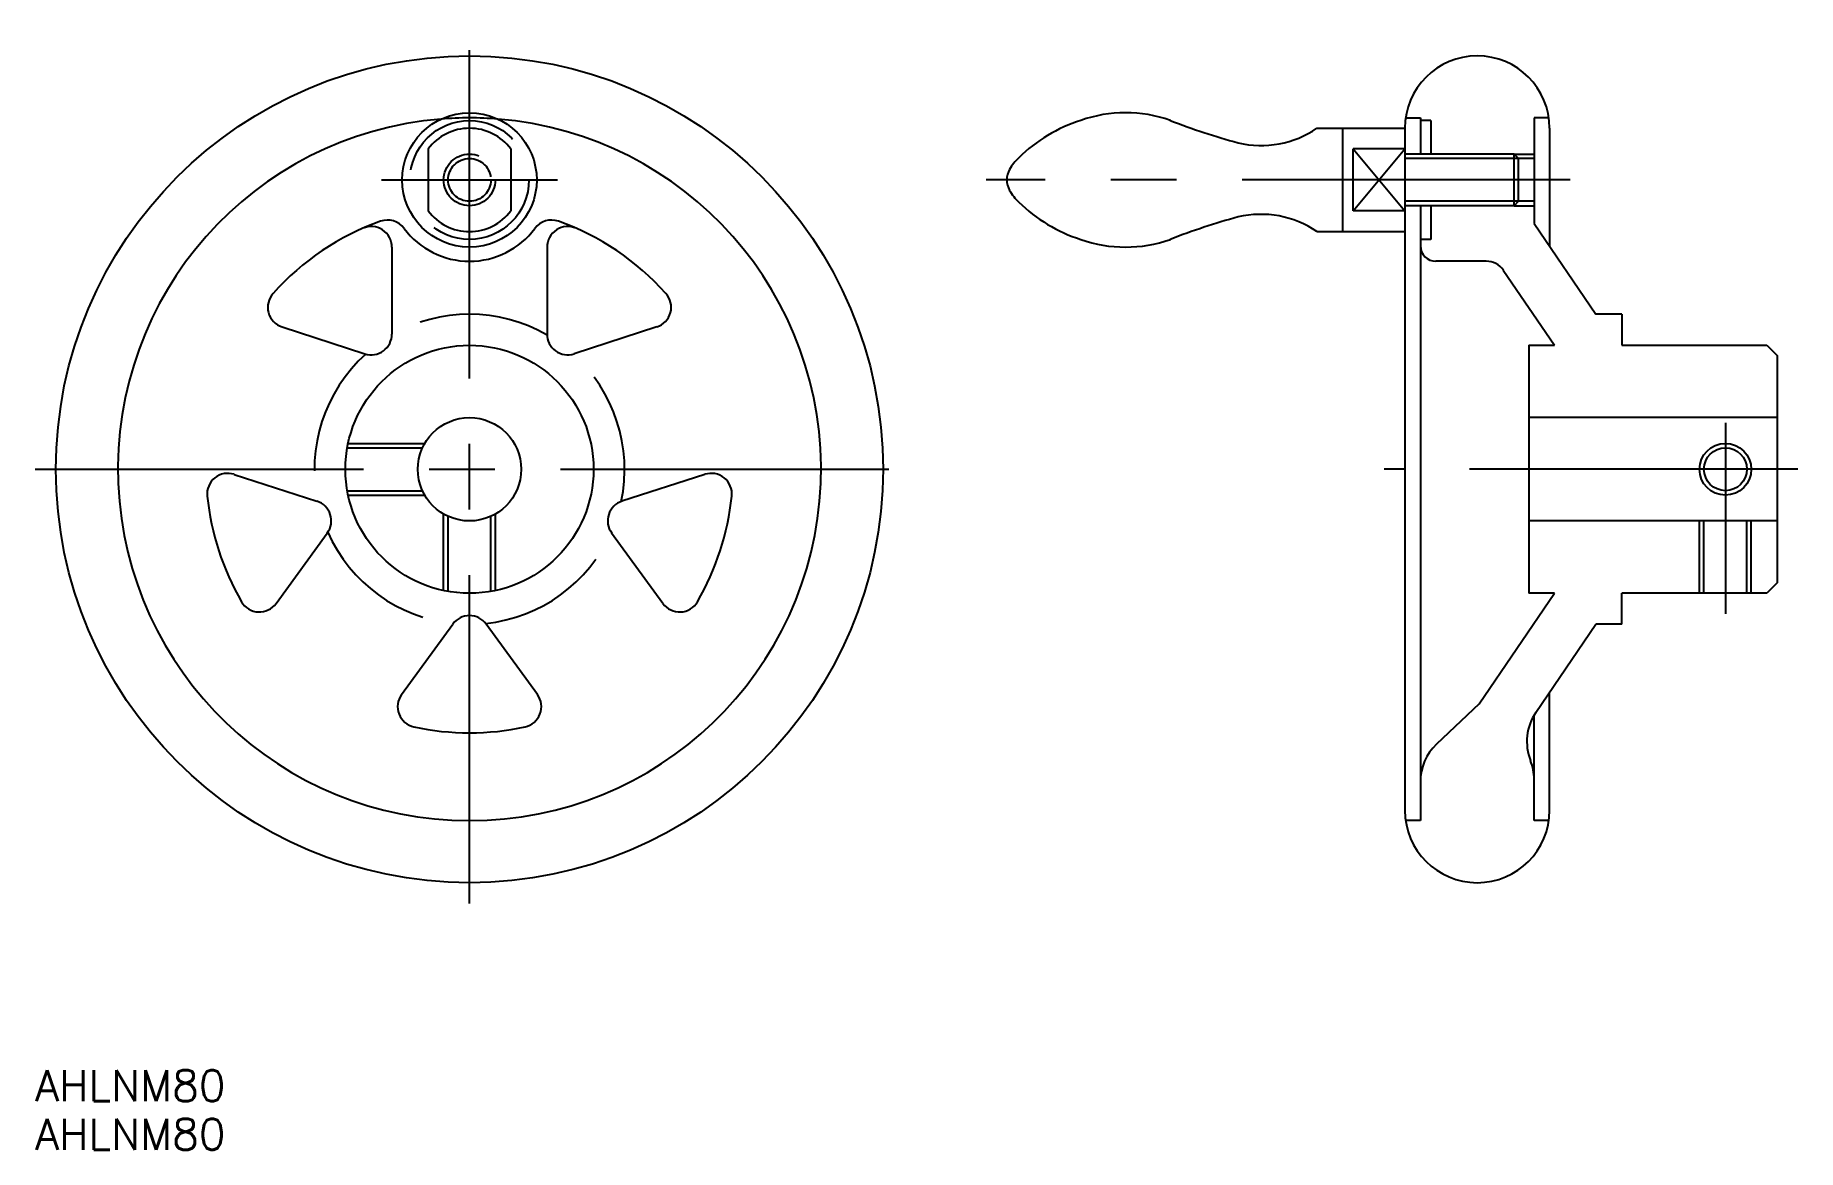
# Model space of a CAD drawing. Extents: x -42 to 128, y -66 to 42.
import ezdxf

# ---------------------------------------------------------------- set-up
doc = ezdxf.new("R2010")
doc.units = 0
doc.linetypes.add('CENTER', pattern=[50.8, 31.75, -6.35, 6.35, -6.35])
doc.linetypes.add('DASHED', pattern=[19.05, 12.7, -6.35])
doc.layers.get('0').update_dxf_attribs({"linetype": 'CONTINUOUS'})
doc.layers.add('CENTER', color=1, linetype='CENTER')
doc.styles.get("Standard").update_dxf_attribs({"font": 'txt.shx', "height": 3, "bigfont": 'bigfont.shx'})

# ---------------------------------------------------------------- blocks, each defined once
blk = doc.blocks.new('*U2')
at = {"color": 7, "linetype": 'CONTINUOUS'}
blk.add_text('AHLNM80', height=3, dxfattribs=at).set_placement((-42, -61.14))
blk = doc.blocks.new('*U3')
at = {"color": 7, "linetype": 'CONTINUOUS'}
blk.add_text('AHLNM80', height=3, dxfattribs=at).set_placement((-42, -65.84))

msp = doc.modelspace()

# ---------------------------------------------------------------- linework, layer by layer
at = {"color": 7, "linetype": 'CONTINUOUS'}
for p, q in [((81.97, 33), (90.47, 33)), ((84.47, 23), (84.47, 33)), ((90.47, 33), (90.47, -33)), ((90.54, 34), (91.97, 34)), ((91.97, 34), (91.97, 30.5)), ((92.97, 33.75), (91.97, 33.75)), ((92.97, 33.75), (92.97, 30.5)), ((102.97, 34), (102.97, 23.77)), ((104.4, 34), (102.97, 34)), ((104.47, 33), (104.47, 21.56)), ((101.04, 30.5), (90.47, 30.5)), ((101.04, 25.5), (101.04, 30.5)), ((101.47, 30.07), (101.04, 30.5)), ((102.97, 30.07), (101.47, 30.07)), ((101.47, 25.93), (101.47, 30.07)), ((101.04, 25.5), (101.47, 25.93)), ((102.97, 25.93), (101.47, 25.93)), ((101.04, 25.5), (90.47, 25.5)), ((91.97, 25.5), (91.97, -34)), ((92.97, 25.5), (92.97, 22.25)), ((81.97, 23), (90.47, 23)), ((92.97, 22.25), (91.97, 22.25)), ((102.97, 23.77), (108.94, 15)), ((-7.5, 21.49), (-7.5, 13.08)), ((7.5, 21.49), (7.5, 13.08)), ((98.34, 20.13), (93.47, 20.13)), ((99.99, 19.26), (104.93, 12)), ((-18.12, 13.77), (-10.12, 11.17)), ((18.12, 13.77), (10.12, 11.17)), ((111.47, 15), (108.94, 15)), ((111.47, 15), (111.47, 12)), ((102.47, 12), (104.93, 12)), ((102.47, 12), (102.47, -12)), ((111.47, 12), (125.47, 12)), ((125.47, 12), (126.47, 11)), ((126.47, 11), (126.47, -11)), ((126.47, 5), (102.47, 5)), ((-22.76, -0.49), (-14.75, -3.09)), ((22.76, -0.49), (14.75, -3.09)), ((126.47, -5), (102.47, -5)), ((119.4, -12), (119.4, -5)), ((123.54, -12), (123.54, -5)), ((-18.7, -12.98), (-13.75, -6.17)), ((18.7, -12.98), (13.75, -6.17)), ((126.47, -11), (125.47, -12)), ((97.66, -22.68), (104.93, -12)), ((104.93, -12), (102.47, -12)), ((125.47, -12), (111.47, -12)), ((111.47, -15), (111.47, -12)), ((-6.57, -21.8), (-1.62, -14.99)), ((6.57, -21.8), (1.62, -14.99)), ((103.13, -23.52), (108.94, -15)), ((111.47, -15), (108.94, -15)), ((104.47, -33), (104.47, -21.67)), ((97.66, -22.68), (93.53, -26.6)), ((102.97, -34), (102.97, -23.78)), ((91.97, -34), (90.54, -34)), ((104.4, -34), (102.97, -34))]:
    msp.add_line(p, q, dxfattribs=at)
at = {"color": 3, "linetype": 'DASHED'}
for p, q in [((-4, 31), (-4, 25)), ((4, 31), (4, 25)), ((85.47, 25), (90.47, 31)), ((85.47, 31), (90.47, 25)), ((90.47, 31), (85.47, 31)), ((85.47, 25), (85.47, 31)), ((90.47, 25), (85.47, 25)), ((-11.82, 2.07), (-4.55, 2.07)), ((-11.74, 2.5), (-4.33, 2.5)), ((-11.82, -2.07), (-4.55, -2.07)), ((-11.74, -2.5), (-4.33, -2.5)), ((-2.5, -11.74), (-2.5, -4.33)), ((-2.07, -11.82), (-2.07, -4.55)), ((2.07, -11.82), (2.07, -4.55)), ((2.5, -11.74), (2.5, -4.33))]:
    msp.add_line(p, q, dxfattribs=at)
at = {"color": 3, "linetype": 'CONTINUOUS'}
for p, q in [((101.47, 30.07), (90.47, 30.07)), ((101.04, 30.5), (102.97, 30.5)), ((101.47, 25.93), (90.47, 25.93)), ((101.04, 25.5), (102.97, 25.5)), ((118.97, -12), (118.97, -5)), ((123.97, -12), (123.97, -5))]:
    msp.add_line(p, q, dxfattribs=at)
at = {"color": 7, "linetype": 'CONTINUOUS'}
for centre, radius in [((0, 0), 40), ((0, 28), 6.5), ((0, 0), 12), ((0, 0), 5), ((121.47, 0), 2.07)]:
    msp.add_circle(centre, radius, dxfattribs=at)
at = {"color": 3, "linetype": 'DASHED'}
for radius in [5.75, 2.5, 2.07]:
    msp.add_circle((0, 28), radius, dxfattribs=at)
at = {"color": 3, "linetype": 'CONTINUOUS'}
msp.add_circle((121.47, 0), 2.5, dxfattribs=at)
at = {"color": 7, "linetype": 'CONTINUOUS'}
for centre, radius, start, end in [((97.47, 33), 7, 360, 180), ((63.46, 21.47), 13.03, 70.6017, 109.3983), ((0, 0), 34, 94.6437, 85.3563), ((63.92, 18.99), 15.53, 107.9696, 134.0574), ((90.55, 91.62), 62.18, 248.5206, 254.8971), ((76.56, 40.93), 9.6, 256.6902, 304.2893), ((53.97, 28), 2, 149.5883, 210.4117), ((56.44, 26.68), 4.8, 133.7578, 150.9616), ((56.44, 29.32), 4.8, 209.0384, 226.2422), ((63.92, 37.01), 15.53, 225.9426, 252.0304), ((0, 0), 25.5, 109.7183, 138.1555), ((-7.93, 22.12), 2, 36.5511, 109.7183), ((7.93, 22.12), 2, 70.2817, 143.4489), ((0, 0), 25.5, 41.8445, 70.2817), ((90.55, -35.62), 62.18, 105.1029, 111.4794), ((76.56, 15.07), 9.6, 55.7107, 103.3098), ((-9.5, 21.49), 2, 0, 113.8445), ((0, 28), 7.87, 216.5511, 323.4489), ((9.5, 21.49), 2, 66.1555, 180), ((63.46, 34.53), 13.03, 250.6017, 289.3983), ((93.47, 21.63), 1.5, 180, 270), ((98.34, 18.13), 2, 34.26, 90), ((-17.51, 15.68), 2, 138.1555, 252), ((17.51, 15.68), 2, 288, 41.8445), ((-9.5, 13.08), 2, 252, 0), ((9.5, 13.08), 2, 180, 288), ((-23.38, -2.39), 2, 72, 185.8445), ((23.38, -2.39), 2, 354.1555, 108), ((0, 0), 25.5, 185.8445, 210.1555), ((-15.37, -4.99), 2, 324, 72), ((15.37, -4.99), 2, 108, 216), ((0, 0), 25.5, 329.8445, 354.1555), ((-20.32, -11.81), 2, 210.1555, 324), ((20.32, -11.81), 2, 216, 329.8445), ((0, -16.16), 2, 36, 144), ((-4.95, -22.97), 2, 144, 257.8445), ((4.95, -22.97), 2, 282.1555, 36), ((107.27, -26.34), 5, 145.74, 201.5925), ((0, 0), 25.5, 257.8445, 282.1555), ((96.97, -30.23), 5, 133.484, 180), ((97.97, -30.02), 5, 0, 21.5925), ((97.47, -33), 7, 180, 0)]:
    msp.add_arc(centre, radius, start, end, dxfattribs=at)
at = {"color": 3, "linetype": 'DASHED'}
for centre, radius, start, end in [((0, 28), 5, 36.8699, 143.1301), ((0, 0), 34, 85.3563, 94.6437), ((0, 28), 5, 216.8699, 323.1301), ((0, 0), 15, 59.9918, 120.0082), ((0, 0), 15, 131.9918, 192.0082), ((0, 0), 15, 347.9918, 48.0082), ((0, 0), 15, 203.9918, 264.0082), ((0, 0), 15, 275.9918, 336.0082)]:
    msp.add_arc(centre, radius, start, end, dxfattribs=at)
at = {"layer": 'CENTER', "color": 1, "linetype": 'CENTER'}
for p, q in [((0, -42), (0, 42)), ((-8.5, 28), (8.5, 28)), ((106.47, 28), (49.97, 28)), ((121.47, 4.5), (121.47, -14)), ((-42, 0), (42, 0)), ((128.47, 0), (88.47, 0))]:
    msp.add_line(p, q, dxfattribs=at)

# ---------------------------------------------------------------- block references
at = {"color": 7, "linetype": 'CONTINUOUS'}
for name in ['*U2', '*U3']:
    msp.add_blockref(name, (0, 0), dxfattribs=at)

doc.saveas('drawing.dxf')
